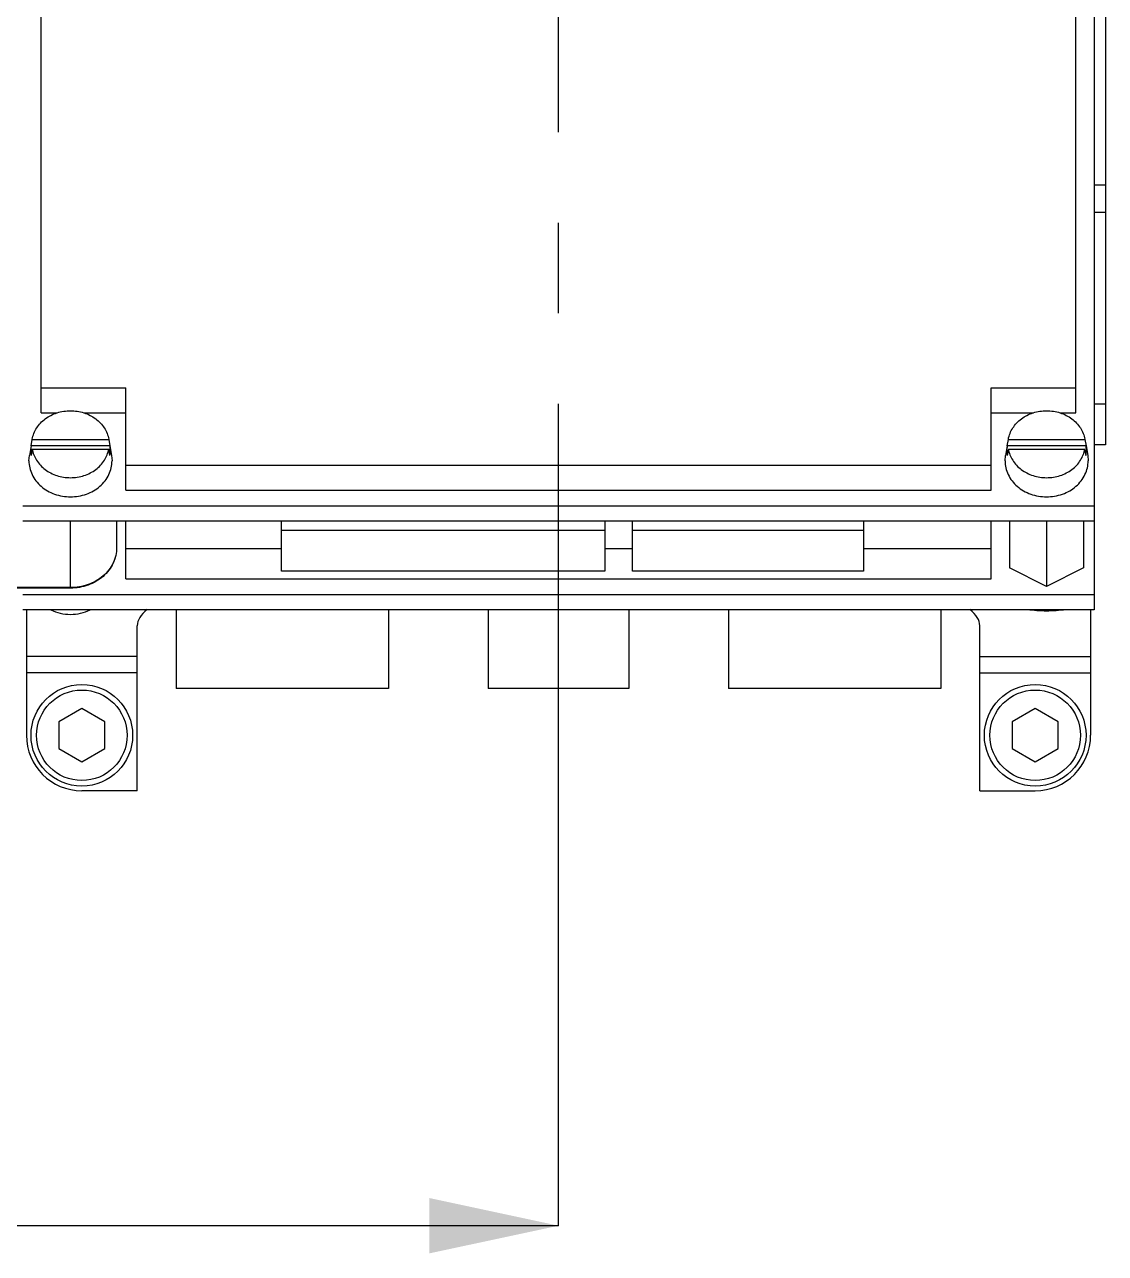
# Model space of a CAD drawing. Header units: millimetres. Extents: x 0 to 594, y 0 to 420.
# Drawn here: x 182.93 to 212.18, y 124.36 to 157.62 of the extents above; entities that cross this region are included whole.
import ezdxf

# ---------------------------------------------------------------- set-up
doc = ezdxf.new("R2010")
doc.units = ezdxf.units.MM
doc.header["$LTSCALE"] = 32.67
doc.linetypes.add('CENTER', pattern=[0.6, 0.375, -0.075, 0.075, -0.075])
doc.layers.get('0').update_dxf_attribs({"linetype": 'CONTINUOUS'})
doc.layers.add('DEFAULT_1', color=7, linetype='CENTER')
doc.styles.get("Standard").update_dxf_attribs({"font": 'txt', "width": 0.85})
doc.dimstyles.get("Standard").update_dxf_attribs({"dimtxt": 3.5, "dimasz": 3.5, "dimexe": 1.5, "dimexo": 1, "dimtad": 1, "dimtxsty": 'STANDARD', "dimblk": '_FILLED', "dimblk1": '_FILLED', "dimblk2": '_FILLED', "dimcen": 0.09, "dimadec": 0, "dimazin": 0, "dimtol": 1, "dimtp": 0.01, "dimtm": 0.01, "dimtfac": 1, "dimtofl": 0, "dimtmove": 0, "dimatfit": 3, "dimldrblk": '_FILLED', "dimfxl": 1, "dimtolj": 1, "dimarcsym": 0})

# ---------------------------------------------------------------- blocks, each defined once
blk = doc.blocks.new('_FILLED')
at = {"color": 0, "linetype": 'BYBLOCK'}
blk.add_solid([(0, 0), (-1, 0.2143), (-1, -0.2143)], dxfattribs=at)

msp = doc.modelspace()

# ---------------------------------------------------------------- linework, layer by layer
at = {"color": 7, "linetype": 'CONTINUOUS'}
for p, q in [((211.884, 162.768), (211.884, 141.782)), ((183.384, 147.11), (183.384, 160.915)), ((211.384, 147.11), (211.384, 160.915)), ((212.184, 159.77), (212.184, 146.243)), ((212.184, 153.275), (211.884, 153.275)), ((211.884, 152.539), (212.184, 152.539)), ((183.384, 147.785), (185.676, 147.785)), ((185.676, 145.015), (185.676, 147.785)), ((209.092, 147.785), (211.384, 147.785)), ((209.092, 145.015), (209.092, 147.785)), ((183.384, 147.11), (183.818, 147.11)), ((184.534, 147.11), (185.676, 147.11)), ((209.092, 147.11), (210.234, 147.11)), ((210.95, 147.11), (211.384, 147.11)), ((212.184, 147.343), (211.884, 147.343)), ((183.11, 146.216), (183.141, 146.391)), ((183.141, 146.391), (183.142, 146.398)), ((183.141, 146.391), (185.212, 146.391)), ((185.21, 146.398), (185.212, 146.391)), ((185.212, 146.391), (185.243, 146.216)), ((209.526, 146.216), (209.557, 146.391)), ((209.557, 146.391), (209.558, 146.398)), ((209.557, 146.391), (211.628, 146.391)), ((211.626, 146.398), (211.628, 146.391)), ((211.628, 146.391), (211.659, 146.216)), ((183.11, 146.216), (183.064, 145.959)), ((185.243, 146.216), (183.11, 146.216)), ((183.141, 146.131), (183.11, 145.956)), ((183.141, 146.131), (185.212, 146.131)), ((185.243, 145.956), (185.212, 146.131)), ((185.243, 146.216), (185.288, 145.959)), ((209.526, 146.216), (209.48, 145.959)), ((211.659, 146.216), (209.526, 146.216)), ((209.557, 146.131), (209.526, 145.956)), ((209.557, 146.131), (211.628, 146.131)), ((211.659, 145.956), (211.628, 146.131)), ((211.659, 146.216), (211.704, 145.959)), ((212.184, 146.243), (211.884, 146.243)), ((183.051, 145.811), (183.064, 145.959)), ((185.288, 145.959), (185.301, 145.811)), ((209.467, 145.811), (209.48, 145.959)), ((211.704, 145.959), (211.717, 145.811)), ((185.676, 145.69), (209.092, 145.69)), ((185.676, 145.015), (209.092, 145.015)), ((211.884, 144.582), (182.884, 144.582)), ((211.884, 144.182), (182.884, 144.182)), ((184.176, 142.365), (184.176, 144.182)), ((185.426, 144.182), (185.426, 143.461)), ((185.676, 142.615), (185.676, 144.182)), ((189.884, 142.822), (189.884, 144.182)), ((198.634, 144.182), (198.634, 142.822)), ((199.384, 142.822), (199.384, 144.182)), ((205.634, 144.182), (205.634, 142.822)), ((209.092, 142.615), (209.092, 144.182)), ((209.592, 144.182), (209.592, 142.911)), ((210.592, 144.182), (210.592, 142.411)), ((211.592, 144.182), (211.592, 142.911)), ((198.634, 143.922), (189.884, 143.922)), ((205.634, 143.922), (199.384, 143.922)), ((185.676, 143.44), (189.884, 143.44)), ((198.634, 143.44), (199.384, 143.44)), ((205.634, 143.44), (209.092, 143.44)), ((198.634, 142.822), (189.884, 142.822)), ((205.634, 142.822), (199.384, 142.822)), ((210.592, 142.411), (209.592, 142.911)), ((211.592, 142.911), (210.592, 142.411)), ((184.176, 142.378), (181.676, 142.378)), ((185.676, 142.615), (209.092, 142.615)), ((184.176, 142.365), (181.676, 142.365)), ((211.884, 142.182), (182.884, 142.182)), ((211.884, 141.782), (182.884, 141.782)), ((182.984, 141.782), (182.984, 138.381)), ((187.034, 141.782), (187.034, 139.65)), ((192.784, 141.782), (192.784, 139.65)), ((195.484, 141.782), (195.484, 139.65)), ((199.284, 141.782), (199.284, 139.65)), ((201.984, 141.782), (201.984, 139.65)), ((207.734, 141.782), (207.734, 139.65)), ((211.784, 141.782), (211.784, 138.381)), ((185.984, 136.881), (185.984, 141.347)), ((208.784, 136.881), (208.784, 141.347)), ((185.984, 140.518), (182.984, 140.518)), ((208.784, 140.518), (211.784, 140.518)), ((185.984, 140.068), (182.984, 140.068)), ((208.784, 140.068), (211.784, 140.068)), ((192.784, 139.65), (187.034, 139.65)), ((199.284, 139.65), (195.484, 139.65)), ((207.734, 139.65), (201.984, 139.65)), ((184.484, 139.103), (183.859, 138.742)), ((185.109, 138.742), (184.484, 139.103)), ((210.284, 139.103), (209.659, 138.742)), ((210.909, 138.742), (210.284, 139.103)), ((183.859, 138.742), (183.859, 138.02)), ((185.109, 138.02), (185.109, 138.742)), ((209.659, 138.742), (209.659, 138.02)), ((210.909, 138.02), (210.909, 138.742)), ((183.859, 138.02), (184.484, 137.66)), ((184.484, 137.66), (185.109, 138.02)), ((209.659, 138.02), (210.284, 137.66)), ((210.284, 137.66), (210.909, 138.02)), ((185.984, 136.881), (184.484, 136.881)), ((208.784, 136.881), (210.284, 136.881))]:
    msp.add_line(p, q, dxfattribs=at)
for centre, radius in [((184.484, 138.381), 1.375), ((210.284, 138.381), 1.375), ((184.484, 138.381), 1.225), ((210.284, 138.381), 1.225)]:
    msp.add_circle(centre, radius, dxfattribs=at)
for centre, radius, start, end in [((183.91, 146.086), 0.811, 170.7694, 179.9901), ((183.91, 146.086), 0.811, 180.0099, 189.2306), ((184.442, 146.086), 0.811, 0.0099, 9.2306), ((184.442, 146.086), 0.811, 350.7694, 359.9901), ((210.326, 146.086), 0.811, 170.7694, 179.9901), ((210.326, 146.086), 0.811, 180.0099, 189.2306), ((210.858, 146.086), 0.811, 0.0099, 9.2306), ((210.858, 146.086), 0.811, 350.7694, 359.9901), ((184.484, 138.381), 1.5, 180, 270), ((210.284, 138.381), 1.5, 270, 360)]:
    msp.add_arc(centre, radius, start, end, dxfattribs=at)
for centre, start_param, end_param in [((187.984, 141.347), 2.620482, 3.141593), ((206.784, 141.347), 0, 0.521111)]:
    msp.add_ellipse(centre, major_axis=(2, 0), ratio=0.43835, start_param=start_param, end_param=end_param, dxfattribs=at)
for points, knots in [([(183.142, 146.398), (183.151, 146.451), (183.182, 146.557), (183.258, 146.705), (183.363, 146.838), (183.493, 146.953), (183.644, 147.047), (183.869, 147.139), (184.176, 147.186), (184.483, 147.139), (184.708, 147.047), (184.86, 146.953), (184.99, 146.838), (185.095, 146.705), (185.171, 146.557), (185.201, 146.451), (185.21, 146.398)], [0, 0, 0, 0, 0.058085, 0.117181, 0.177661, 0.239698, 0.303266, 0.368159, 0.5, 0.631841, 0.696734, 0.760302, 0.822339, 0.882819, 0.941915, 1, 1, 1, 1]), ([(209.558, 146.398), (209.567, 146.451), (209.598, 146.557), (209.674, 146.705), (209.779, 146.838), (209.909, 146.953), (210.06, 147.047), (210.285, 147.139), (210.592, 147.186), (210.899, 147.139), (211.124, 147.047), (211.276, 146.953), (211.406, 146.838), (211.511, 146.705), (211.587, 146.557), (211.617, 146.451), (211.626, 146.398)], [0, 0, 0, 0, 0.058085, 0.117181, 0.177661, 0.239698, 0.303266, 0.368159, 0.5, 0.631841, 0.696734, 0.760302, 0.822339, 0.882819, 0.941915, 1, 1, 1, 1]), ([(183.141, 146.131), (183.15, 146.077), (183.179, 145.971), (183.255, 145.822), (183.359, 145.687), (183.49, 145.571), (183.642, 145.477), (183.867, 145.383), (184.176, 145.336), (184.485, 145.383), (184.711, 145.477), (184.863, 145.571), (184.993, 145.687), (185.098, 145.822), (185.173, 145.971), (185.203, 146.077), (185.212, 146.131)], [0, 0, 0, 0, 0.058076, 0.117153, 0.177613, 0.239636, 0.303204, 0.36811, 0.5, 0.63189, 0.696796, 0.760364, 0.822387, 0.882847, 0.941924, 1, 1, 1, 1]), ([(209.557, 146.131), (209.566, 146.077), (209.595, 145.971), (209.671, 145.822), (209.775, 145.687), (209.906, 145.571), (210.058, 145.477), (210.283, 145.383), (210.592, 145.336), (210.901, 145.383), (211.127, 145.477), (211.279, 145.571), (211.409, 145.687), (211.514, 145.822), (211.589, 145.971), (211.619, 146.077), (211.628, 146.131)], [0, 0, 0, 0, 0.058076, 0.117153, 0.177613, 0.239636, 0.303204, 0.36811, 0.5, 0.63189, 0.696796, 0.760364, 0.822387, 0.882847, 0.941924, 1, 1, 1, 1]), ([(183.051, 145.811), (183.051, 145.747), (183.066, 145.618), (183.131, 145.434), (183.237, 145.264), (183.378, 145.116), (183.55, 144.994), (183.811, 144.874), (184.176, 144.812), (184.541, 144.874), (184.803, 144.994), (184.975, 145.116), (185.116, 145.264), (185.221, 145.434), (185.287, 145.618), (185.301, 145.747), (185.301, 145.811)], [0, 0, 0, 0, 0.058089, 0.116891, 0.176996, 0.238758, 0.302267, 0.367347, 0.5, 0.632653, 0.697733, 0.761242, 0.823004, 0.883109, 0.941911, 1, 1, 1, 1]), ([(209.467, 145.811), (209.467, 145.747), (209.482, 145.618), (209.547, 145.434), (209.653, 145.264), (209.794, 145.116), (209.966, 144.994), (210.227, 144.874), (210.592, 144.812), (210.957, 144.874), (211.219, 144.994), (211.391, 145.116), (211.532, 145.264), (211.637, 145.434), (211.703, 145.618), (211.717, 145.747), (211.717, 145.811)], [0, 0, 0, 0, 0.058089, 0.116891, 0.176996, 0.238758, 0.302267, 0.367347, 0.5, 0.632653, 0.697733, 0.761242, 0.823004, 0.883109, 0.941911, 1, 1, 1, 1]), ([(185.426, 143.461), (185.426, 143.389), (185.41, 143.243), (185.337, 143.034), (185.219, 142.843), (185.007, 142.619), (184.657, 142.419), (184.337, 142.365), (184.176, 142.365)], [0, 0, 0, 0, 0.117941, 0.237011, 0.35816, 0.482008, 0.737061, 1, 1, 1, 1]), ([(185.426, 143.461), (185.426, 143.39), (185.41, 143.247), (185.313, 142.971), (185.073, 142.667), (184.659, 142.432), (184.338, 142.378), (184.176, 142.378)], [0, 0, 0, 0, 0.116452, 0.234339, 0.477365, 0.734059, 1, 1, 1, 1]), ([(183.646, 141.78), (183.726, 141.739), (183.9, 141.676), (184.176, 141.644), (184.452, 141.676), (184.626, 141.739), (184.707, 141.78)], [0, 0, 0, 0, 0.247872, 0.5, 0.752128, 1, 1, 1, 1]), ([(210.592, 141.745), (210.505, 141.745), (210.332, 141.752), (210.16, 141.77), (210.075, 141.781)], [0, 0, 0, 0, 0.50337, 1, 1, 1, 1]), ([(211.11, 141.781), (211.025, 141.77), (210.852, 141.752), (210.679, 141.745), (210.592, 141.745)], [0, 0, 0, 0, 0.49663, 1, 1, 1, 1])]:
    msp.add_open_spline(points, degree=3, knots=knots, dxfattribs=at)
at = {"layer": 'DEFAULT_1', "color": 9, "linetype": 'CENTER'}
msp.add_line((197.384, 135.106), (197.384, 267.604), dxfattribs=at)
at = {"layer": 'DEFAULT_1', "color": 7, "linetype": 'CENTER'}
msp.add_line((197.384, 125.106), (197.384, 135.106), dxfattribs=at)

# ---------------------------------------------------------------- leaders
at = {"color": 7, "linetype": 'CONTINUOUS'}
msp.add_leader([(197.384, 125.106), (151.896, 125.106)], dimstyle='STANDARD', override={"dimtad": 0}, dxfattribs=at)

doc.saveas('drawing.dxf')
